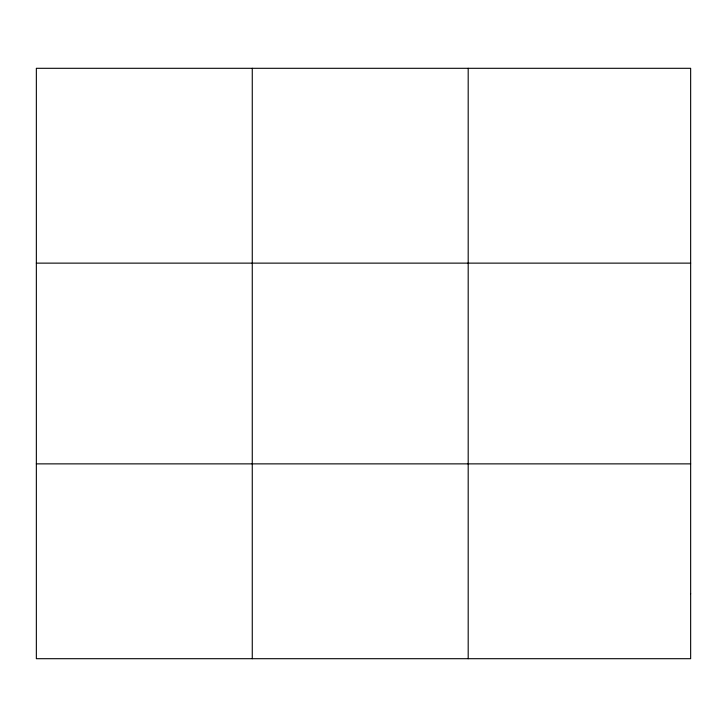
<?xml version="1.0" encoding="UTF-8"?>
<svg xmlns="http://www.w3.org/2000/svg" width="727" height="727" viewBox="0 0 727 727"><rect width="100%" height="100%" fill="white"/><g stroke="black" fill="none" stroke-linecap="round" stroke-linejoin="round"><path stroke-width="1.09" d="M252.269 658.698L252.269 68.302M468.188 658.698L468.188 68.302M36.35 263.129L690.65 263.129M36.35 463.871L690.65 463.871M690.65 593.759L690.65 658.698L36.35 658.698L36.35 68.302L690.65 68.302L690.65 593.759"/></g></svg>
